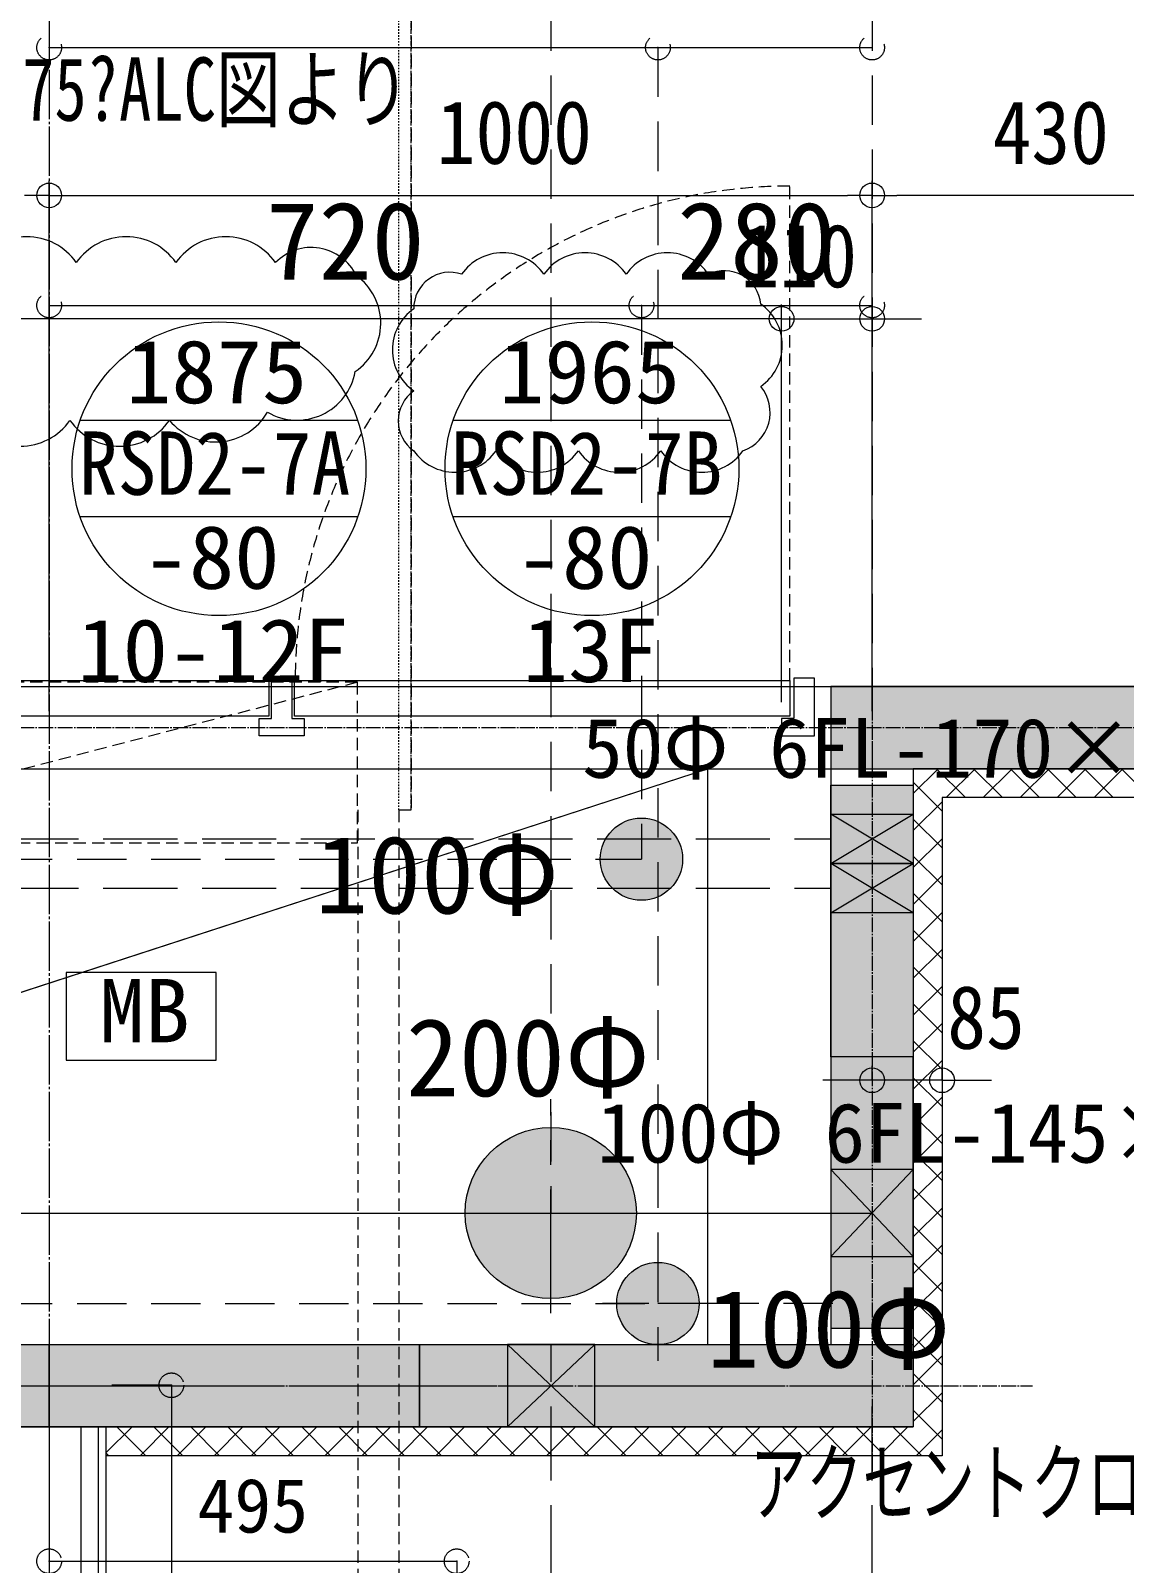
# Model space of a CAD drawing. Units: millimetres at full size, sheet at 1:30. Extents: x -17796 to 21385, y -23279 to 7734.
# Drawn here: x -15262 to -13933, y 2467 to 4329 of the extents above; entities that cross this region are included whole.
import ezdxf
from ezdxf.enums import TextEntityAlignment as Align

# ---------------------------------------------------------------- set-up
doc = ezdxf.new("R2010")
doc.units = ezdxf.units.MM
doc.header["$LTSCALE"] = 30
doc.header["$PDMODE"] = 32
doc.header["$PDSIZE"] = 30
for name, pattern in [('CHAIN1', [8, 5, -1, 1, -1]), ('DASHED2', [3, 2, -1]), ('DASHED3', [4, 3, -1]), ('USER10', [0.12, 0.06, -0.06]), ('USER11', [0.25, 0.125, -0.125]), ('USER4', [0.78, 0.6, -0.06, 0.06, -0.06]), ('USER8', [0.75, 0.5, -0.25]), ('USER9', [2.3, 2, -0.1, 0.1, -0.1])]:
    doc.linetypes.add(name, pattern=pattern)
for name, color, linetype, lineweight in [('0-1_(W)電灯', 253, 'Continuous', 18), ('0-8_ﾄﾞｱR1', 6, 'Continuous', 18), ('0-A_RC壁', 21, 'Continuous', 18), ('0-B_0_6P', 54, 'USER4', 18), ('0-C_0_4P', 4, 'Continuous', 18), ('0-D_破線', 30, 'Continuous', 18), ('0-E_遮音材', 254, 'Continuous', 18), ('1-C_鋼製建具', 253, 'USER8', 18), ('1-F_衛生陶器・住設', 2, 'USER9', 18), ('2-E_', 253, 'USER10', 18), ('3-2_寸法', 142, 'Continuous', 18), ('3-9_下地・CB・成形板', 6, 'USER8', 18), ('3-A_建具', 6, 'Continuous', 18), ('3-B_仕上線（タイル・', 7, 'Continuous', 18), ('3-D_雲マーク・質疑コ', 3, 'USER11', 18), ('4-B_', 3, 'Continuous', 18), ('4-F_', 1, 'Continuous', 18), ('6-0_補助線1', 134, 'Continuous', 9), ('6-F_寸法', 2, 'Continuous', 18), ('C-1_補助芯', 134, 'Continuous', 9), ('D-8_緑点線', 1, 'Continuous', 9), ('E-1_補助芯', 134, 'DASHED3', 9), ('F-0_通り芯', 6, 'Continuous', 9), ('F-8_緑点線', 1, 'DASHED2', 9)]:
    doc.layers.add(name, color=color, linetype=linetype, lineweight=lineweight)
doc.styles.add('ＭＳ ゴシック', font='')
doc.styles.get('ＭＳ ゴシック').set_extended_font_data('MS Gothic')

msp = doc.modelspace()

# ---------------------------------------------------------------- hatches: boundary and pattern name
at = {"layer": 'F-8_緑点線'}
for points in [[(-14484.64, 3287.06, 1), (-14555.35, 3357.77, 1)], [(-14526.01, 2892.42, 1), (-14734.01, 2892.42, 1)], [(-14464.64, 2747.06, 1), (-14535.35, 2817.77, 1)]]:
    msp.add_hatch(color=91, dxfattribs=at).paths.add_polyline_path(points)

# ---------------------------------------------------------------- linework, layer by layer
at = {"layer": '0-1_(W)電灯', "color": 6}
for p, q in [((-14239.72, 3502.42), (-14239.72, 4146.65)), ((-13839.72, 4129.15), (-14209.72, 4129.15))]:
    msp.add_line(p, q, dxfattribs=at)
at = {"layer": '0-1_(W)電灯', "color": 7}
for p, q in [((-14239.72, 4129.15), (-14209.72, 4129.15)), ((-14239.72, 3053.71), (-14269.72, 3053.71)), ((-14154.72, 3053.71), (-14124.72, 3053.71))]:
    msp.add_line(p, q, dxfattribs=at)
at = {"layer": '0-1_(W)電灯', "color": 54, "linetype": 'USER4'}
msp.add_line((-14239.72, 3532.42), (-14239.72, 2632.42), dxfattribs=at)
at = {"layer": '0-1_(W)電灯', "color": 41}
for p, q in [((-14189.72, 3402.16), (-14159.47, 3432.42)), ((-14126.3, 3397.42), (-14161.3, 3432.42)), ((-14149.57, 3397.42), (-14114.57, 3432.42)), ((-14081.4, 3397.42), (-14116.4, 3432.42)), ((-14104.67, 3397.42), (-14069.67, 3432.42)), ((-14036.5, 3397.42), (-14071.5, 3432.42)), ((-14059.76, 3397.42), (-14024.76, 3432.42)), ((-13991.6, 3397.42), (-14026.6, 3432.42)), ((-14014.86, 3397.42), (-13979.86, 3432.42)), ((-13946.7, 3397.42), (-13981.7, 3432.42)), ((-13969.96, 3397.42), (-13934.96, 3432.42)), ((-13901.79, 3397.42), (-13936.79, 3432.42)), ((-14154.72, 3380.94), (-14189.72, 3415.94)), ((-14189.72, 3357.26), (-14154.72, 3392.26)), ((-14154.72, 3336.04), (-14189.72, 3371.04)), ((-14189.72, 3312.36), (-14154.72, 3347.36)), ((-14154.72, 3291.14), (-14189.72, 3326.14)), ((-14189.72, 3267.46), (-14154.72, 3302.46)), ((-14154.72, 3246.23), (-14189.72, 3281.23)), ((-14189.72, 3222.56), (-14154.72, 3257.56)), ((-14154.72, 3201.33), (-14189.72, 3236.33)), ((-14189.72, 3177.65), (-14154.72, 3212.65)), ((-14154.72, 3156.43), (-14189.72, 3191.43)), ((-14189.72, 3132.75), (-14154.72, 3167.75)), ((-14154.72, 3111.53), (-14189.72, 3146.53)), ((-14189.72, 3087.85), (-14154.72, 3122.85)), ((-14154.72, 3066.63), (-14189.72, 3101.63)), ((-14189.72, 3042.95), (-14154.72, 3077.95)), ((-14154.72, 3021.73), (-14189.72, 3056.73)), ((-14189.72, 2998.05), (-14154.72, 3033.05)), ((-14154.72, 2976.83), (-14189.72, 3011.83)), ((-14189.72, 2953.15), (-14154.72, 2988.15)), ((-14154.72, 2931.93), (-14189.72, 2966.93)), ((-14189.72, 2908.25), (-14154.72, 2943.25)), ((-14154.72, 2887.02), (-14189.72, 2922.02)), ((-14189.72, 2863.35), (-14154.72, 2898.35)), ((-14154.72, 2842.12), (-14189.72, 2877.12)), ((-14189.72, 2818.44), (-14154.72, 2853.44)), ((-14154.72, 2797.22), (-14189.72, 2832.22)), ((-14189.72, 2773.54), (-14154.72, 2808.54)), ((-14154.72, 2752.32), (-14189.72, 2787.32)), ((-14189.72, 2728.64), (-14154.72, 2763.64)), ((-14154.72, 2707.42), (-14189.72, 2742.42)), ((-14189.72, 2683.74), (-14154.72, 2718.74)), ((-14154.72, 2662.52), (-14189.72, 2697.52)), ((-14189.72, 2638.84), (-14154.72, 2673.84)), ((-14154.72, 2617.62), (-14189.72, 2652.62)), ((-15170.72, 2600.77), (-15139.07, 2632.42)), ((-15122.35, 2597.42), (-15157.35, 2632.42)), ((-15129.17, 2597.42), (-15094.17, 2632.42)), ((-15077.45, 2597.42), (-15112.45, 2632.42)), ((-15084.27, 2597.42), (-15049.27, 2632.42)), ((-15032.55, 2597.42), (-15067.55, 2632.42)), ((-15039.37, 2597.42), (-15004.37, 2632.42)), ((-14987.65, 2597.42), (-15022.65, 2632.42)), ((-14994.47, 2597.42), (-14959.47, 2632.42)), ((-14942.75, 2597.42), (-14977.75, 2632.42)), ((-14949.57, 2597.42), (-14914.57, 2632.42)), ((-14897.85, 2597.42), (-14932.85, 2632.42)), ((-14904.67, 2597.42), (-14869.67, 2632.42)), ((-14852.94, 2597.42), (-14887.94, 2632.42)), ((-14859.76, 2597.42), (-14824.76, 2632.42)), ((-14808.04, 2597.42), (-14843.04, 2632.42)), ((-14814.86, 2597.42), (-14779.86, 2632.42)), ((-14763.14, 2597.42), (-14798.14, 2632.42)), ((-14769.96, 2597.42), (-14734.96, 2632.42)), ((-14718.24, 2597.42), (-14753.24, 2632.42)), ((-14725.06, 2597.42), (-14690.06, 2632.42)), ((-14673.34, 2597.42), (-14708.34, 2632.42)), ((-14680.16, 2597.42), (-14645.16, 2632.42)), ((-14628.44, 2597.42), (-14663.44, 2632.42)), ((-14635.26, 2597.42), (-14600.26, 2632.42)), ((-14583.54, 2597.42), (-14618.54, 2632.42)), ((-14590.36, 2597.42), (-14555.36, 2632.42)), ((-14538.64, 2597.42), (-14573.64, 2632.42)), ((-14545.45, 2597.42), (-14510.45, 2632.42)), ((-14493.73, 2597.42), (-14528.73, 2632.42)), ((-14500.55, 2597.42), (-14465.55, 2632.42)), ((-14448.83, 2597.42), (-14483.83, 2632.42)), ((-14455.65, 2597.42), (-14420.65, 2632.42)), ((-14403.93, 2597.42), (-14438.93, 2632.42)), ((-14410.75, 2597.42), (-14375.75, 2632.42)), ((-14359.03, 2597.42), (-14394.03, 2632.42)), ((-14365.85, 2597.42), (-14330.85, 2632.42)), ((-14314.13, 2597.42), (-14349.13, 2632.42)), ((-14320.95, 2597.42), (-14285.95, 2632.42)), ((-14269.23, 2597.42), (-14304.23, 2632.42)), ((-14276.05, 2597.42), (-14241.05, 2632.42)), ((-14224.33, 2597.42), (-14259.33, 2632.42)), ((-14231.15, 2597.42), (-14196.15, 2632.42)), ((-14179.43, 2597.42), (-14214.43, 2632.42)), ((-14186.24, 2597.42), (-14154.72, 2628.94)), ((-15167.25, 2597.42), (-15170.72, 2600.89))]:
    msp.add_line(p, q, dxfattribs=at)
at = {"layer": '0-1_(W)電灯', "color": 171}
for p, q in [((-14239.72, 3053.71), (-14239.72, 3071.21)), ((-14154.72, 3053.71), (-14154.72, 3071.21)), ((-14269.72, 3053.71), (-14299.72, 3053.71)), ((-14154.72, 3053.71), (-14239.72, 3053.71)), ((-14124.72, 3053.71), (-14094.72, 3053.71))]:
    msp.add_line(p, q, dxfattribs=at)
at = {"layer": '0-1_(W)電灯', "color": 41}
for points in [[(-12729.72, 3432.42), (-14189.72, 3432.42), (-14189.72, 2632.42), (-15170.72, 2632.42)], [(-12729.72, 3397.42), (-14154.72, 3397.42), (-14154.72, 2597.42), (-15170.72, 2597.42)]]:
    msp.add_lwpolyline(points, dxfattribs=at)
at = {"layer": '0-1_(W)電灯', "color": 7}
for centre in [(-14239.72, 4129.15), (-14239.72, 3053.71), (-14154.72, 3053.71)]:
    msp.add_circle(centre, 15, dxfattribs=at)
at = {"layer": '0-8_ﾄﾞｱR1'}
msp.add_lwpolyline([(-15037, 3184.9), (-15219.06, 3184.9), (-15219.06, 3078.23), (-15037, 3078.23)], close=True, dxfattribs=at)
at = {"layer": '0-A_RC壁'}
msp.add_line((-15239.72, 2632.42), (-15239.72, -4117.58), dxfattribs=at)
at = {"layer": '0-B_0_6P'}
for p, q in [((-14239.72, 3532.42), (-14239.72, 2573.81)), ((-16539.72, 3482.42), (-7839.72, 3482.42)), ((-16539.72, 2682.42), (-14044.87, 2682.42))]:
    msp.add_line(p, q, dxfattribs=at)
at = {"layer": '0-C_0_4P'}
for p, q in [((-15180.22, 2632.42), (-15180.22, -4117.58)), ((-15170.72, 2632.42), (-15170.72, -4117.58)), ((-15170.72, 2528.92), (-15170.72, -4117.58))]:
    msp.add_line(p, q, dxfattribs=at)
at = {"layer": '0-D_破線'}
msp.add_line((-15201.22, 2632.42), (-15201.22, -4117.58), dxfattribs=at)
at = {"layer": '0-E_遮音材'}
for p, q in [((-16539.72, 3432.42), (-14439.72, 3432.42)), ((-16539.72, 2748.7), (-14439.72, 3432.42)), ((-16539.72, 2732.42), (-14439.72, 2732.42))]:
    msp.add_line(p, q, dxfattribs=at)
msp.add_lwpolyline([(-16539.72, 2748.7), (-14439.72, 3432.42), (-14439.72, 2732.42)], dxfattribs=at)
at = {"layer": '1-C_鋼製建具'}
for p, q in [((-14799.72, 4817.42), (-14799.72, 3382.42)), ((-14864.72, 3382.42), (-14864.72, -4117.58)), ((-14814.72, 3382.42), (-14814.72, -4117.58)), ((-14814.72, 3382.42), (-14799.72, 3382.42))]:
    msp.add_line(p, q, dxfattribs=at)
at = {"layer": '1-F_衛生陶器・住設'}
msp.add_line((-15239.72, 7041.73), (-15239.72, -7887.16), dxfattribs=at)
at = {"layer": '2-E_'}
for p, q in [((-14814.72, 3382.42), (-14814.72, 4817.42)), ((-14799.72, 3382.42), (-14799.72, 4817.42))]:
    msp.add_line(p, q, dxfattribs=at)
at = {"layer": '3-2_寸法'}
for p, q in [((-16539.72, 3532.42), (-11129.72, 3532.42)), ((-16539.72, 3432.42), (-14289.72, 3432.42)), ((-14289.72, 3432.42), (-14289.72, 2732.42)), ((-14189.72, 3432.42), (-14189.72, 2632.42)), ((-14189.72, 3432.42), (-11129.72, 3432.42)), ((-16539.72, 2732.42), (-14289.72, 2732.42)), ((-16539.72, 2632.42), (-14189.72, 2632.42))]:
    msp.add_line(p, q, dxfattribs=at)
at = {"layer": '3-9_下地・CB・成形板'}
msp.add_line((-14865.14, 3537.42), (-15615.14, 3342.42), dxfattribs=at)
msp.add_lwpolyline([(-15615.14, 3342.42), (-14865.14, 3342.42), (-14865.14, 3537.42), (-15615.14, 3537.42)], close=True, dxfattribs=at)
at = {"layer": '3-A_建具'}
for p, q in [((-14864.76, 3855.59), (-15202.04, 3855.59)), ((-14864.76, 3855.59), (-15202.04, 3855.59)), ((-14411.55, 3855.59), (-14748.82, 3855.59)), ((-14411.55, 3855.59), (-14748.82, 3855.59)), ((-14864.76, 3738.33), (-15202.04, 3738.33)), ((-14864.76, 3738.33), (-15202.04, 3738.33)), ((-14411.55, 3738.33), (-14748.82, 3738.33)), ((-14411.55, 3738.33), (-14748.82, 3738.33))]:
    msp.add_line(p, q, dxfattribs=at)
for centre in [(-15033.4, 3796.96), (-15033.4, 3796.96), (-14580.18, 3796.96), (-14580.18, 3796.96)]:
    msp.add_circle(centre, 178.54, dxfattribs=at)
at = {"layer": '3-B_仕上線（タイル・', "color": 6}
for p, q in [((-15239.72, 3502.42), (-15239.72, 4146.65)), ((-15239.72, 3502.42), (-15239.72, 4146.65)), ((-14239.72, 3502.42), (-14239.72, 4146.65)), ((-15209.72, 4129.15), (-14269.72, 4129.15)), ((-14349.72, 3513.42), (-14349.72, 3996.65)), ((-14349.72, 3513.42), (-14349.72, 3996.65)), ((-14239.72, 3502.42), (-14239.72, 3996.65)), ((-14379.72, 3979.15), (-16499.72, 3979.15)), ((-14379.72, 3979.15), (-14409.72, 3979.15)), ((-14349.72, 3979.15), (-14239.72, 3979.15)), ((-14209.72, 3979.15), (-14179.72, 3979.15))]:
    msp.add_line(p, q, dxfattribs=at)
at = {"layer": '3-B_仕上線（タイル・'}
for p, q in [((-15239.72, 4129.15), (-15269.72, 4129.15)), ((-15239.72, 4129.15), (-15209.72, 4129.15)), ((-14239.72, 4129.15), (-14269.72, 4129.15)), ((-14349.72, 3979.15), (-14379.72, 3979.15)), ((-14349.72, 3979.15), (-14379.72, 3979.15)), ((-14239.72, 3979.15), (-14209.72, 3979.15))]:
    msp.add_line(p, q, dxfattribs=at)
for centre in [(-15239.72, 4129.15), (-15239.72, 4129.15), (-14239.72, 4129.15), (-14349.72, 3979.15), (-14349.72, 3979.15), (-14239.72, 3979.15)]:
    msp.add_circle(centre, 15, dxfattribs=at)
at = {"layer": '3-D_雲マーク・質疑コ'}
msp.add_lwpolyline([(-14814.72, 3382.42), (-14799.72, 3382.42), (-14799.72, 4817.42)], dxfattribs=at)
at = {"layer": '4-B_', "linetype": 'USER8'}
msp.add_line((-14339.72, 3539.42), (-14339.72, 4140.42), dxfattribs=at)
at = {"layer": '4-B_'}
for points in [[(-14972.72, 3496.42), (-15691.72, 3496.42), (-15691.72, 3539.42), (-14972.72, 3539.42)], [(-14929.72, 3472.42), (-14984.72, 3472.42), (-14984.72, 3493.42), (-14969.72, 3493.42), (-14969.72, 3542.42), (-14944.72, 3542.42), (-14944.72, 3493.42), (-14929.72, 3493.42)], [(-14339.72, 3496.42), (-14941.72, 3496.42), (-14941.72, 3539.42), (-14339.72, 3539.42)], [(-14349.72, 3472.42), (-14309.72, 3472.42), (-14309.72, 3542.42), (-14334.72, 3542.42), (-14334.72, 3493.42), (-14349.72, 3493.42)]]:
    msp.add_lwpolyline(points, close=True, dxfattribs=at)
at = {"layer": '4-B_', "linetype": 'USER8'}
msp.add_arc((-14339.72, 3539.42), 601, 90, 180, dxfattribs=at)
at = {"layer": '4-F_'}
for centre, radius, start, end in [((-15267.24, 4005.07), 73.87, 35, 145), ((-15146.22, 4005.07), 73.87, 35, 145), ((-15025.19, 4005.07), 73.87, 35, 145), ((-14921.11, 4005.09), 60.76, 25.80764, 135.80764), ((-14688.58, 3998.34), 61.04, 35, 145), ((-14588.58, 3998.34), 61.04, 35, 145), ((-14488.58, 3998.34), 61.04, 35, 145), ((-14907.87, 3973.8), 71.09, 304.32466, 54.32466), ((-14752.94, 3992.05), 43.72, 70.81973, 180.81973), ((-14419.49, 3992.89), 44.74, 5.25374, 115.25374), ((-14761.65, 3941.43), 61.04, 125, 235), ((-14409.95, 3946.98), 61.04, 305, 55), ((-14938.41, 3927.7), 71.75, 239.87819, 349.87819), ((-14413.21, 3865.44), 49.59, 289.49629, 39.49629), ((-14771.2, 3855.06), 44.39, 125, 235), ((-15037.4, 3902.37), 72.91, 219.75473, 329.75473), ((-15274.98, 3898.11), 73.87, 215, 325), ((-15153.96, 3898.11), 73.87, 215, 325), ((-14746.66, 3853.71), 61.04, 215, 325), ((-14646.66, 3853.71), 61.04, 215, 325), ((-14546.66, 3853.71), 61.04, 215, 325), ((-14446.66, 3853.71), 61.04, 215, 325)]:
    msp.add_arc(centre, radius, start, end, dxfattribs=at)
at = {"layer": '6-0_補助線1', "color": 254}
for points in [[(-14289.72, 3532.42), (-13769.72, 3532.42), (-14289.72, 3432.42), (-13769.72, 3432.42)], [(-14289.72, 3412.42), (-14289.72, 3082.42), (-14189.72, 3412.42), (-14189.72, 3082.42)], [(-14289.72, 2752.42), (-14289.72, 3082.42), (-14189.72, 2752.42), (-14189.72, 3082.42)], [(-15239.72, 2732.42), (-15679.72, 2732.42), (-15239.72, 2632.42), (-15679.72, 2632.42)], [(-14789.72, 2732.42), (-15239.72, 2732.42), (-14789.72, 2632.42), (-15239.72, 2632.42)], [(-14189.72, 2732.42), (-14789.72, 2732.42), (-14189.72, 2632.42), (-14789.72, 2632.42)]]:
    msp.add_solid(points, dxfattribs=at)
at = {"layer": '6-F_寸法'}
for points in [[(-14289.72, 3532.42), (-14289.72, 3432.42), (-13769.72, 3432.42), (-13769.72, 3532.42)], [(-14289.72, 3412.42), (-14189.72, 3412.42), (-14189.72, 3082.42), (-14289.72, 3082.42)], [(-14289.72, 2752.42), (-14189.72, 2752.42), (-14189.72, 3082.42), (-14289.72, 3082.42)], [(-15239.72, 2732.42), (-15239.72, 2632.42), (-15679.72, 2632.42), (-15679.72, 2732.42)], [(-14789.72, 2732.42), (-14789.72, 2632.42), (-15239.72, 2632.42), (-15239.72, 2732.42)], [(-14189.72, 2732.42), (-14189.72, 2632.42), (-14789.72, 2632.42), (-14789.72, 2732.42)]]:
    msp.add_lwpolyline(points, close=True, dxfattribs=at)
at = {"layer": 'C-1_補助芯'}
msp.add_line((-15091.24, 2683.06), (-15091.24, 1978.06), dxfattribs=at)
at = {"layer": 'D-8_緑点線'}
for p, q in [((-15239.72, 4308.76), (-14500, 4308.76)), ((-14500, 4308.76), (-14239.72, 4308.76)), ((-15239.72, 3995.42), (-14520, 3995.42)), ((-14520, 3995.42), (-14239.72, 3995.42))]:
    msp.add_line(p, q, dxfattribs=at)
at = {"layer": 'E-1_補助芯'}
for p, q in [((-15091.24, 2683.06), (-15163.72, 2683.06)), ((-15091.24, 2683.06), (-15163.72, 2683.06)), ((-14744.51, 2469.22), (-14744.51, 2305.57))]:
    msp.add_line(p, q, dxfattribs=at)
at = {"layer": 'E-1_補助芯', "linetype": 'Continuous'}
msp.add_line((-15239.72, 2469.22), (-14744.51, 2469.22), dxfattribs=at)
at = {"layer": 'E-1_補助芯'}
for p in [(-15091.24, 2683.06), (-15239.72, 2469.22), (-14744.51, 2469.22)]:
    msp.add_point(p, dxfattribs=at)
at = {"layer": 'F-0_通り芯'}
for p, q in [((-14289.72, 3377.27), (-14189.72, 3377.27)), ((-14289.72, 3317.27), (-14189.72, 3377.27)), ((-14289.72, 3317.27), (-14189.72, 3317.27)), ((-14289.72, 3257.27), (-14189.72, 3317.27)), ((-14289.72, 2839.42), (-14189.72, 2945.42)), ((-14189.72, 2839.42), (-14289.72, 2945.42)), ((-15293.92, 2892.42), (-14239.72, 2892.42)), ((-14576.73, 2632.42), (-14682.73, 2732.42)), ((-14576.73, 2732.42), (-14682.73, 2632.42))]:
    msp.add_line(p, q, dxfattribs=at)
at = {"layer": 'F-0_通り芯', "linetype": 'DASHED3'}
for p, q in [((-15293.92, 3347.27), (-14289.72, 3347.27)), ((-15293.92, 3287.27), (-14289.72, 3287.27)), ((-14629.73, 2207.2), (-14629.73, 2732.42)), ((-15293.92, 2682.42), (-14239.72, 2682.42)), ((-14239.72, 2207.2), (-14239.72, 2682.42))]:
    msp.add_line(p, q, dxfattribs=at)
at = {"layer": 'F-0_通り芯'}
for points in [[(-14189.72, 3317.27), (-14289.72, 3317.27), (-14289.72, 3377.27)], [(-14189.72, 3377.27), (-14189.72, 3317.27), (-14289.72, 3377.27)], [(-14189.72, 3257.27), (-14289.72, 3257.27), (-14289.72, 3317.27)], [(-14189.72, 3317.27), (-14189.72, 3257.27), (-14289.72, 3317.27)]]:
    msp.add_lwpolyline(points, dxfattribs=at)
for points in [[(-14289.72, 2945.42), (-14289.72, 2839.42), (-14189.72, 2839.42), (-14189.72, 2945.42)], [(-14682.73, 2632.42), (-14576.73, 2632.42), (-14576.73, 2732.42), (-14682.73, 2732.42)]]:
    msp.add_lwpolyline(points, close=True, dxfattribs=at)
at = {"layer": 'F-0_通り芯', "color": 91}
for points in [[(-14189.72, 3377.27), (-14189.72, 3317.27), (-14289.72, 3377.27), (-14289.72, 3317.27)], [(-14189.72, 3317.27), (-14189.72, 3257.27), (-14289.72, 3317.27), (-14289.72, 3257.27)], [(-14189.72, 2945.42), (-14189.72, 2839.42), (-14289.72, 2945.42), (-14289.72, 2839.42)], [(-14682.73, 2732.42), (-14576.73, 2732.42), (-14682.73, 2632.42), (-14576.73, 2632.42)]]:
    msp.add_solid(points, dxfattribs=at)
at = {"layer": 'F-8_緑点線'}
for p, q in [((-14630.01, 4634.89), (-14630.01, 2892.42)), ((-14239.72, 4634.89), (-14239.72, 3432.42)), ((-14500, 4308.76), (-14500, 2782.42)), ((-14520, 3995.42), (-14520, 3322.42)), ((-15745.89, 3322.42), (-14520, 3322.42)), ((-15745.89, 2892.42), (-14500, 2892.42)), ((-14500, 2843.88), (-14500, 2712.6)), ((-15745.89, 2782.42), (-14500, 2782.42)), ((-14421.18, 2782.42), (-14567.22, 2782.42)), ((-14287.28, 2782.42), (-14500, 2782.42)), ((-15745.89, 2682.42), (-14389.72, 2682.42))]:
    msp.add_line(p, q, dxfattribs=at)
at = {"layer": 'F-8_緑点線', "color": 3, "linetype": 'CHAIN1'}
for p, q in [((-14630.01, 2770.84), (-14630.01, 3030.76)), ((-14763.85, 2892.42), (-14495.87, 2892.42))]:
    msp.add_line(p, q, dxfattribs=at)
at = {"layer": 'F-8_緑点線', "color": 3, "linetype": 'Continuous'}
for centre, radius in [((-14520, 3322.42), 50), ((-14630.16, 2892.42), 104), ((-14500, 2782.42), 50)]:
    msp.add_circle(centre, radius, dxfattribs=at)
at = {"layer": 'F-8_緑点線'}
for p in [(-15239.72, 4308.76), (-14500, 4308.76), (-14239.72, 4308.76), (-15239.72, 3995.42), (-14520, 3995.42), (-14239.72, 3995.42)]:
    msp.add_point(p, dxfattribs=at)

# ---------------------------------------------------------------- texts
at = {"layer": '0-1_(W)電灯', "color": 9, "style": 'ＭＳ ゴシック', "width": 0.9}
for s, p in [('430', (-14093.3, 4144.34)), ('85', (-14148.4, 3068.91))]:
    msp.add_text(s, height=76.97, dxfattribs=at).set_placement(p, align=Align.BOTTOM_LEFT)
at = {"layer": '0-1_(W)電灯', "color": 82, "style": 'ＭＳ ゴシック', "width": 0.65}
msp.add_text('アクセントクロス', height=76.97, dxfattribs=at).set_placement((-14387.87, 2503.17), align=Align.BOTTOM_LEFT)
at = {"layer": '0-8_ﾄﾞｱR1', "style": 'ＭＳ ゴシック', "width": 1.05}
msp.add_text('MB', height=76.97, dxfattribs=at).set_placement((-15178.7, 3076.76), align=Align.BOTTOM_LEFT)
at = {"layer": '3-A_建具', "style": 'ＭＳ ゴシック'}
for s, width, p in [('1875', 1.05, (-15146.12, 3853.43)), ('1965', 1.05, (-14692.9, 3853.43)), ('RSD2-7A', 0.9, (-15203.69, 3742.15)), ('RSD2-7B', 0.9, (-14751.61, 3742.15)), ('-80', 1.05, (-15124.79, 3627.93)), ('-80', 1.05, (-14671.57, 3627.93)), ('10-12F', 1.05, (-15205.4, 3514.64)), ('13F', 1.05, (-14664.18, 3514.64))]:
    msp.add_text(s, height=76.97, dxfattribs=dict(at, width=width)).set_placement(p, align=Align.BOTTOM_LEFT)
at = {"layer": '3-B_仕上線（タイル・', "color": 9, "style": 'ＭＳ ゴシック', "width": 0.9}
for s, p in [('1000', (-14768.77, 4144.34)), ('110', (-14399.46, 3994.34))]:
    msp.add_text(s, height=76.98, dxfattribs=at).set_placement(p, align=Align.BOTTOM_LEFT)
at = {"layer": '4-F_', "style": 'ＭＳ ゴシック', "width": 0.75}
msp.add_text('H1875?ALC図より', height=76.97, dxfattribs=at).set_placement((-15390.51, 4196.74), align=Align.BOTTOM_LEFT)
at = {"layer": 'E-1_補助芯', "style": 'ＭＳ ゴシック'}
msp.add_text('495', height=65.98, dxfattribs=at).set_placement((-15059.62, 2484.22), align=Align.BOTTOM_LEFT)
at = {"layer": 'F-0_通り芯', "style": 'ＭＳ ゴシック'}
for s, p in [('50Φ 6FL-170×2', (-14592.07, 3399.6)), ('100Φ 6FL-145×2', (-14574.13, 2931.87))]:
    msp.add_text(s, height=72.51, dxfattribs=at).set_placement(p, align=Align.BOTTOM_LEFT)
at = {"layer": 'F-8_緑点線', "style": 'ＭＳ ゴシック'}
for s, p in [('720', (-14976.61, 3998.42)), ('280', (-14476.61, 3998.42)), ('100Φ', (-14916.41, 3228.11)), ('200Φ', (-14806.13, 3005.97)), ('100Φ', (-14440.83, 2676.24))]:
    msp.add_text(s, height=94.57, dxfattribs=at).set_placement(p, align=Align.BOTTOM_LEFT)

doc.saveas('drawing.dxf')
